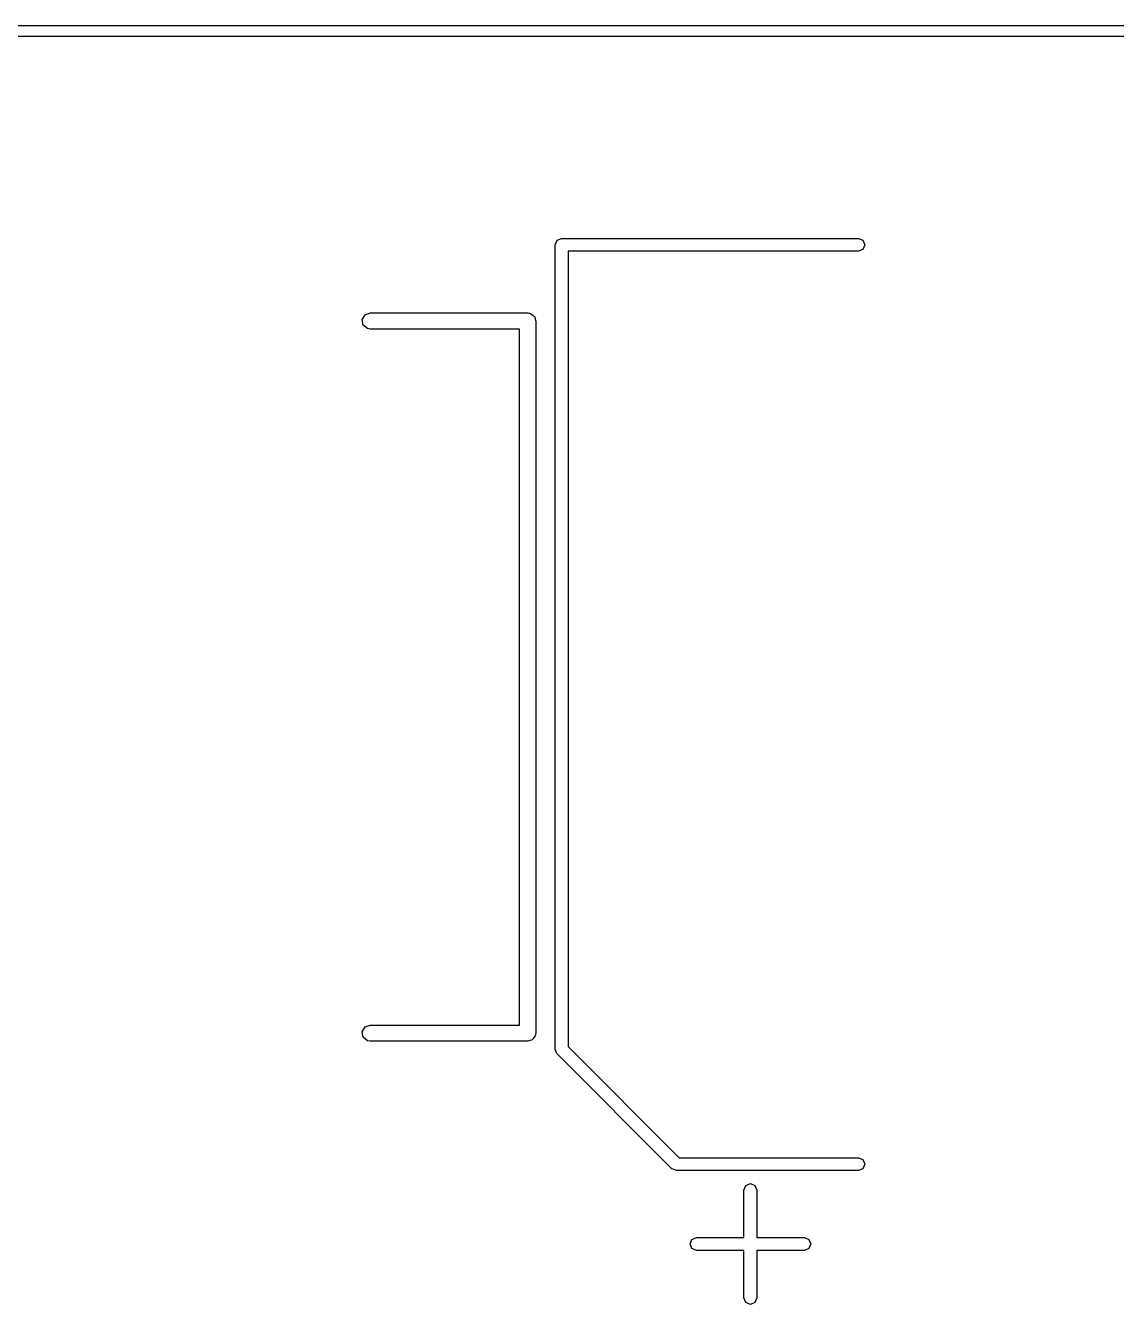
# Model space of a CAD drawing. Extents: x 59.1 to 151.1, y -119.5 to -80.2.
# Drawn here: x 115.23 to 125.34, y -93.8 to -81.95 of the extents above; entities that cross this region are included whole.
import ezdxf

# ---------------------------------------------------------------- set-up
doc = ezdxf.new("R2010")
doc.units = 0
doc.layers.add('BLACK', color=7, linetype='CONTINUOUS')

msp = doc.modelspace()

# ---------------------------------------------------------------- linework, layer by layer
at = {"layer": 'BLACK', "linetype": 'CONTINUOUS'}
for p, q in [((60, -81.95), (149, -81.95)), ((149, -82.05), (60, -82.05)), ((120.14, -83.982), (120.158, -83.9396)), ((120.14, -91.4376), (120.14, -83.982)), ((120.158, -83.9396), (120.2, -83.922)), ((120.2, -83.922), (122.95, -83.922)), ((122.95, -83.922), (122.992, -83.9396)), ((122.992, -84.0244), (122.95, -84.042)), ((122.992, -83.9396), (123.01, -83.982)), ((123.01, -83.982), (122.992, -84.0244)), ((122.95, -84.042), (120.26, -84.042)), ((120.26, -84.042), (120.26, -91.4127)), ((118.378, -84.6305), (118.426, -84.613)), ((118.426, -84.613), (119.886, -84.613)), ((119.886, -84.613), (119.896, -84.6147)), ((119.896, -84.6147), (119.899, -84.6141)), ((119.899, -84.6141), (119.902, -84.6158)), ((119.902, -84.6158), (119.912, -84.6175)), ((119.912, -84.6175), (119.927, -84.63)), ((118.352, -84.675), (118.378, -84.6305)), ((118.361, -84.7255), (118.352, -84.675)), ((118.4, -84.7585), (118.361, -84.7255)), ((119.927, -84.63), (119.943, -84.6398)), ((119.943, -84.6398), (119.946, -84.6461)), ((119.946, -84.6461), (119.951, -84.6505)), ((119.951, -84.6505), (119.954, -84.6697)), ((119.954, -84.6697), (119.961, -84.688)), ((119.961, -84.688), (119.961, -91.288)), ((118.426, -84.763), (118.4, -84.7585)), ((119.811, -84.763), (118.426, -84.763)), ((119.811, -91.213), (119.811, -84.763)), ((118.352, -91.275), (118.378, -91.2305)), ((118.378, -91.2305), (118.426, -91.213)), ((118.426, -91.213), (119.811, -91.213)), ((118.361, -91.3255), (118.352, -91.275)), ((118.4, -91.3585), (118.361, -91.3255)), ((118.426, -91.363), (118.4, -91.3585)), ((119.886, -91.363), (118.426, -91.363)), ((119.904, -91.3563), (119.886, -91.363)), ((119.923, -91.353), (119.904, -91.3563)), ((119.928, -91.3478), (119.923, -91.353)), ((119.934, -91.3455), (119.928, -91.3478)), ((119.944, -91.3286), (119.934, -91.3455)), ((119.956, -91.3137), (119.944, -91.3286)), ((119.958, -91.3039), (119.956, -91.3137)), ((119.96, -91.301), (119.958, -91.3039)), ((119.961, -91.288), (119.959, -91.2977)), ((119.959, -91.2977), (119.96, -91.301)), ((120.156, -91.4765), (120.14, -91.4376)), ((120.158, -91.48), (120.156, -91.4765)), ((121.222, -92.5444), (120.158, -91.48)), ((120.26, -91.4127), (121.289, -92.442)), ((121.289, -92.442), (122.95, -92.442)), ((122.95, -92.442), (122.992, -92.4596)), ((121.234, -92.5496), (121.222, -92.5444)), ((121.264, -92.562), (121.234, -92.5496)), ((122.95, -92.562), (121.264, -92.562)), ((122.992, -92.5444), (122.95, -92.562)), ((122.992, -92.4596), (123.01, -92.502)), ((123.01, -92.502), (122.992, -92.5444)), ((121.908, -92.6996), (121.95, -92.682)), ((121.95, -92.682), (121.992, -92.6996)), ((121.89, -92.742), (121.908, -92.6996)), ((121.89, -93.182), (121.89, -92.742)), ((121.992, -92.6996), (122.01, -92.742)), ((122.01, -92.742), (122.01, -93.182)), ((121.39, -93.242), (121.408, -93.1996)), ((121.408, -93.2844), (121.39, -93.242)), ((121.408, -93.1996), (121.45, -93.182)), ((121.45, -93.182), (121.89, -93.182)), ((122.01, -93.182), (122.45, -93.182)), ((122.45, -93.182), (122.492, -93.1996)), ((122.492, -93.1996), (122.51, -93.242)), ((122.51, -93.242), (122.492, -93.2844)), ((121.45, -93.302), (121.408, -93.2844)), ((121.89, -93.302), (121.45, -93.302)), ((121.89, -93.742), (121.89, -93.302)), ((122.45, -93.302), (122.01, -93.302)), ((122.01, -93.302), (122.01, -93.742)), ((122.492, -93.2844), (122.45, -93.302)), ((121.908, -93.7844), (121.89, -93.742)), ((122.01, -93.742), (121.992, -93.7844)), ((121.95, -93.802), (121.908, -93.7844)), ((121.992, -93.7844), (121.95, -93.802))]:
    msp.add_line(p, q, dxfattribs=at)

doc.saveas('drawing.dxf')
